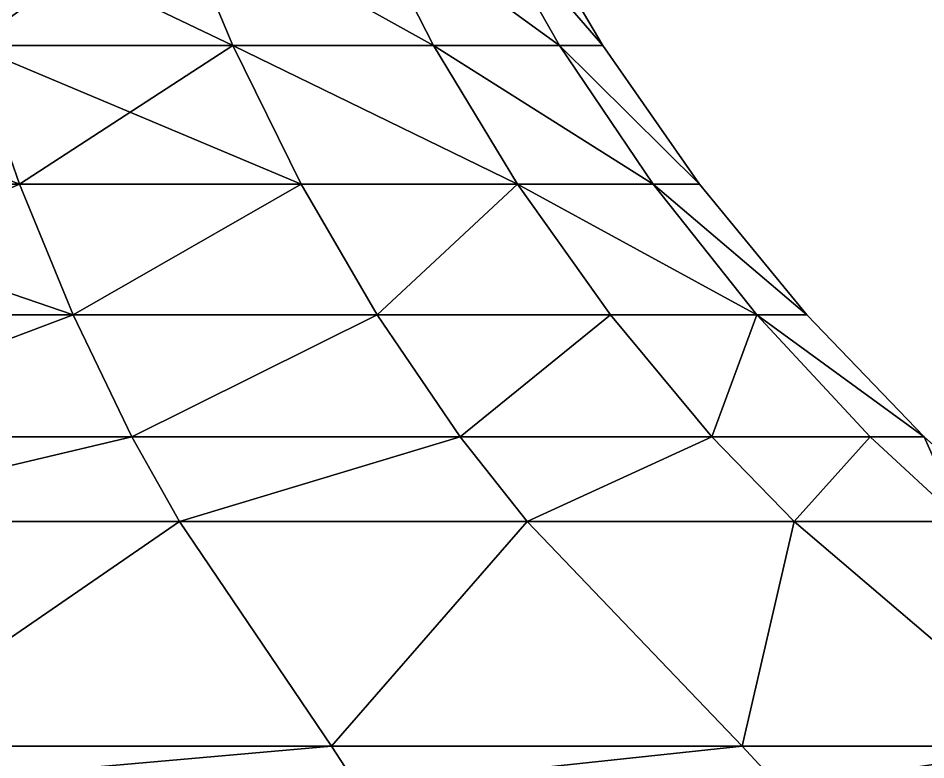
# Model space of a CAD drawing. Extents: x -16.8 to 16.8, y -22.2 to 0.1.
# Drawn here: x 5.48 to 12.81, y -16.8 to -10.82 of the extents above; entities that cross this region are included whole.
import ezdxf

# ---------------------------------------------------------------- set-up
doc = ezdxf.new("R2010")
doc.units = 0
doc.header["$MEASUREMENT"] = 0
doc.layers.add('Puxador', color=7, linetype='CONTINUOUS')

msp = doc.modelspace()

# ---------------------------------------------------------------- meshes
at = {"layer": 'Puxador'}
mesh = msp.add_polyface(dxfattribs=at)
corners = [(5.0991, -11.0364, 8.8319), (6.721, -9.86, 6.721), (4.7525, -9.86, 8.2316), (7.2112, -11.0364, 7.2112)]
mesh.append_faces([[corners[k] for k in face] for face in [(0, 1, 2), (1, 0, 3)]], dxfattribs={"vtx0": -1})
mesh = msp.add_polyface(dxfattribs=at)
corners = [(7.2112, -11.0364, -7.2112), (4.7525, -9.86, -8.2316), (6.721, -9.86, -6.721), (5.0991, -11.0364, -8.8319)]
mesh.append_faces([[corners[k] for k in face] for face in [(0, 1, 2), (1, 0, 3)]], dxfattribs={"vtx0": -1})
mesh = msp.add_polyface(dxfattribs=at)
corners = [(6.721, -9.86, 6.721), (8.8319, -11.0364, 5.0991), (8.2316, -9.86, 4.7525), (7.2112, -11.0364, 7.2112)]
mesh.append_faces([[corners[k] for k in face] for face in [(0, 1, 2), (1, 0, 3)]], dxfattribs={"vtx0": -1})
mesh = msp.add_polyface(dxfattribs=at)
corners = [(6.721, -9.86, -6.721), (8.8319, -11.0364, -5.0991), (7.2112, -11.0364, -7.2112), (8.2316, -9.86, -4.7525)]
mesh.append_faces([[corners[k] for k in face] for face in [(0, 1, 2), (1, 0, 3)]], dxfattribs={"vtx0": -1})
mesh = msp.add_polyface(dxfattribs=at)
corners = [(8.2316, -9.86, 4.7525), (9.8507, -11.0364, 2.6395), (9.1811, -9.86, 2.4601), (8.8319, -11.0364, 5.0991)]
mesh.append_faces([[corners[k] for k in face] for face in [(0, 1, 2), (1, 0, 3)]], dxfattribs={"vtx0": -1})
mesh = msp.add_polyface(dxfattribs=at)
corners = [(8.2316, -9.86, -4.7525), (9.8507, -11.0364, -2.6395), (8.8319, -11.0364, -5.0991), (9.1811, -9.86, -2.4601)]
mesh.append_faces([[corners[k] for k in face] for face in [(0, 1, 2), (1, 0, 3)]], dxfattribs={"vtx0": -1})
mesh = msp.add_polyface(dxfattribs=at)
corners = [(9.1811, -9.86, 2.4601), (10.1982, -11.0364), (9.505, -9.86), (9.8507, -11.0364, 2.6395)]
mesh.append_faces([[corners[k] for k in face] for face in [(0, 1, 2), (1, 0, 3)]], dxfattribs={"vtx0": -1})
mesh = msp.add_polyface(dxfattribs=at)
corners = [(9.1811, -9.86, -2.4601), (10.1982, -11.0364), (9.8507, -11.0364, -2.6395), (9.505, -9.86)]
mesh.append_faces([[corners[k] for k in face] for face in [(0, 1, 2), (1, 0, 3)]], dxfattribs={"vtx0": -1})
mesh = msp.add_polyface(dxfattribs=at)
corners = [(2.842, -12.1555, 10.6065), (5.0991, -11.0364, 8.8319), (2.6395, -11.0364, 9.8507), (5.4903, -12.1555, 9.5095)]
mesh.append_faces([[corners[k] for k in face] for face in [(0, 1, 2), (1, 0, 3)]], dxfattribs={"vtx0": -1})
mesh = msp.add_polyface(dxfattribs=at)
corners = [(5.4903, -12.1555, -9.5095), (2.6395, -11.0364, -9.8507), (5.0991, -11.0364, -8.8319), (2.842, -12.1555, -10.6065)]
mesh.append_faces([[corners[k] for k in face] for face in [(0, 1, 2), (1, 0, 3)]], dxfattribs={"vtx0": -1})
mesh = msp.add_polyface(dxfattribs=at)
corners = [(5.4903, -12.1555, 9.5095), (7.2112, -11.0364, 7.2112), (5.0991, -11.0364, 8.8319), (7.7645, -12.1555, 7.7645)]
mesh.append_faces([[corners[k] for k in face] for face in [(0, 1, 2), (1, 0, 3)]], dxfattribs={"vtx0": -1})
mesh = msp.add_polyface(dxfattribs=at)
corners = [(7.7645, -12.1555, -7.7645), (5.0991, -11.0364, -8.8319), (7.2112, -11.0364, -7.2112), (5.4903, -12.1555, -9.5095)]
mesh.append_faces([[corners[k] for k in face] for face in [(0, 1, 2), (1, 0, 3)]], dxfattribs={"vtx0": -1})
mesh = msp.add_polyface(dxfattribs=at)
corners = [(7.2112, -11.0364, 7.2112), (9.5095, -12.1555, 5.4903), (8.8319, -11.0364, 5.0991), (7.7645, -12.1555, 7.7645)]
mesh.append_faces([[corners[k] for k in face] for face in [(0, 1, 2), (1, 0, 3)]], dxfattribs={"vtx0": -1})
mesh = msp.add_polyface(dxfattribs=at)
corners = [(7.2112, -11.0364, -7.2112), (9.5095, -12.1555, -5.4903), (7.7645, -12.1555, -7.7645), (8.8319, -11.0364, -5.0991)]
mesh.append_faces([[corners[k] for k in face] for face in [(0, 1, 2), (1, 0, 3)]], dxfattribs={"vtx0": -1})
mesh = msp.add_polyface(dxfattribs=at)
corners = [(8.8319, -11.0364, 5.0991), (10.6065, -12.1555, 2.842), (9.8507, -11.0364, 2.6395), (9.5095, -12.1555, 5.4903)]
mesh.append_faces([[corners[k] for k in face] for face in [(0, 1, 2), (1, 0, 3)]], dxfattribs={"vtx0": -1})
mesh = msp.add_polyface(dxfattribs=at)
corners = [(8.8319, -11.0364, -5.0991), (10.6065, -12.1555, -2.842), (9.5095, -12.1555, -5.4903), (9.8507, -11.0364, -2.6395)]
mesh.append_faces([[corners[k] for k in face] for face in [(0, 1, 2), (1, 0, 3)]], dxfattribs={"vtx0": -1})
mesh = msp.add_polyface(dxfattribs=at)
corners = [(9.8507, -11.0364, 2.6395), (10.9806, -12.1555), (10.1982, -11.0364), (10.6065, -12.1555, 2.842)]
mesh.append_faces([[corners[k] for k in face] for face in [(0, 1, 2), (1, 0, 3)]], dxfattribs={"vtx0": -1})
mesh = msp.add_polyface(dxfattribs=at)
corners = [(9.8507, -11.0364, -2.6395), (10.9806, -12.1555), (10.6065, -12.1555, -2.842), (10.1982, -11.0364)]
mesh.append_faces([[corners[k] for k in face] for face in [(0, 1, 2), (1, 0, 3)]], dxfattribs={"vtx0": -1})
mesh = msp.add_polyface(dxfattribs=at)
corners = [(3.0664, -13.2104, 11.4439), (5.4903, -12.1555, 9.5095), (2.842, -12.1555, 10.6065), (5.9238, -13.2104, 10.2603)]
mesh.append_faces([[corners[k] for k in face] for face in [(0, 1, 2), (1, 0, 3)]], dxfattribs={"vtx0": -1})
mesh = msp.add_polyface(dxfattribs=at)
corners = [(5.9238, -13.2104, -10.2603), (2.842, -12.1555, -10.6065), (5.4903, -12.1555, -9.5095), (3.0664, -13.2104, -11.4439)]
mesh.append_faces([[corners[k] for k in face] for face in [(0, 1, 2), (1, 0, 3)]], dxfattribs={"vtx0": -1})
mesh = msp.add_polyface(dxfattribs=at)
corners = [(5.9238, -13.2104, 10.2603), (7.7645, -12.1555, 7.7645), (5.4903, -12.1555, 9.5095), (8.3775, -13.2104, 8.3775)]
mesh.append_faces([[corners[k] for k in face] for face in [(0, 1, 2), (1, 0, 3)]], dxfattribs={"vtx0": -1})
mesh = msp.add_polyface(dxfattribs=at)
corners = [(7.7645, -12.1555, -7.7645), (5.9238, -13.2104, -10.2603), (5.4903, -12.1555, -9.5095), (8.3775, -13.2104, -8.3775)]
mesh.append_faces([[corners[k] for k in face] for face in [(0, 1, 2), (1, 0, 3)]], dxfattribs={"vtx0": -1})
mesh = msp.add_polyface(dxfattribs=at)
corners = [(8.3775, -13.2104, 8.3775), (9.5095, -12.1555, 5.4903), (7.7645, -12.1555, 7.7645), (10.2603, -13.2104, 5.9238)]
mesh.append_faces([[corners[k] for k in face] for face in [(0, 1, 2), (1, 0, 3)]], dxfattribs={"vtx0": -1})
mesh = msp.add_polyface(dxfattribs=at)
corners = [(9.5095, -12.1555, -5.4903), (8.3775, -13.2104, -8.3775), (7.7645, -12.1555, -7.7645), (10.2603, -13.2104, -5.9238)]
mesh.append_faces([[corners[k] for k in face] for face in [(0, 1, 2), (1, 0, 3)]], dxfattribs={"vtx0": -1})
mesh = msp.add_polyface(dxfattribs=at)
corners = [(9.5095, -12.1555, 5.4903), (11.4439, -13.2104, 3.0664), (10.6065, -12.1555, 2.842), (10.2603, -13.2104, 5.9238)]
mesh.append_faces([[corners[k] for k in face] for face in [(0, 1, 2), (1, 0, 3)]], dxfattribs={"vtx0": -1})
mesh = msp.add_polyface(dxfattribs=at)
corners = [(9.5095, -12.1555, -5.4903), (11.4439, -13.2104, -3.0664), (10.2603, -13.2104, -5.9238), (10.6065, -12.1555, -2.842)]
mesh.append_faces([[corners[k] for k in face] for face in [(0, 1, 2), (1, 0, 3)]], dxfattribs={"vtx0": -1})
mesh = msp.add_polyface(dxfattribs=at)
corners = [(10.6065, -12.1555, 2.842), (11.8476, -13.2104), (10.9806, -12.1555), (11.4439, -13.2104, 3.0664)]
mesh.append_faces([[corners[k] for k in face] for face in [(0, 1, 2), (1, 0, 3)]], dxfattribs={"vtx0": -1})
mesh = msp.add_polyface(dxfattribs=at)
corners = [(10.6065, -12.1555, -2.842), (11.8476, -13.2104), (11.4439, -13.2104, -3.0664), (10.9806, -12.1555)]
mesh.append_faces([[corners[k] for k in face] for face in [(0, 1, 2), (1, 0, 3)]], dxfattribs={"vtx0": -1})
mesh = msp.add_polyface(dxfattribs=at)
corners = [(3.3113, -14.1948, 12.3579), (5.9238, -13.2104, 10.2603), (3.0664, -13.2104, 11.4439), (6.3969, -14.1948, 11.0798)]
mesh.append_faces([[corners[k] for k in face] for face in [(0, 1, 2), (1, 0, 3)]], dxfattribs={"vtx0": -1})
mesh = msp.add_polyface(dxfattribs=at)
corners = [(5.9238, -13.2104, -10.2603), (3.3113, -14.1948, -12.3579), (3.0664, -13.2104, -11.4439), (6.3969, -14.1948, -11.0798)]
mesh.append_faces([[corners[k] for k in face] for face in [(0, 1, 2), (1, 0, 3)]], dxfattribs={"vtx0": -1})
mesh = msp.add_polyface(dxfattribs=at)
corners = [(6.3969, -14.1948, 11.0798), (8.3775, -13.2104, 8.3775), (5.9238, -13.2104, 10.2603), (9.0466, -14.1948, 9.0466)]
mesh.append_faces([[corners[k] for k in face] for face in [(0, 1, 2), (1, 0, 3)]], dxfattribs={"vtx0": -1})
mesh = msp.add_polyface(dxfattribs=at)
corners = [(8.3775, -13.2104, -8.3775), (6.3969, -14.1948, -11.0798), (5.9238, -13.2104, -10.2603), (9.0466, -14.1948, -9.0466)]
mesh.append_faces([[corners[k] for k in face] for face in [(0, 1, 2), (1, 0, 3)]], dxfattribs={"vtx0": -1})
mesh = msp.add_polyface(dxfattribs=at)
corners = [(9.0466, -14.1948, 9.0466), (10.2603, -13.2104, 5.9238), (8.3775, -13.2104, 8.3775), (11.0798, -14.1948, 6.3969)]
mesh.append_faces([[corners[k] for k in face] for face in [(0, 1, 2), (1, 0, 3)]], dxfattribs={"vtx0": -1})
mesh = msp.add_polyface(dxfattribs=at)
corners = [(10.2603, -13.2104, -5.9238), (9.0466, -14.1948, -9.0466), (8.3775, -13.2104, -8.3775), (11.0798, -14.1948, -6.3969)]
mesh.append_faces([[corners[k] for k in face] for face in [(0, 1, 2), (1, 0, 3)]], dxfattribs={"vtx0": -1})
mesh = msp.add_polyface(dxfattribs=at)
corners = [(11.0798, -14.1948, 6.3969), (11.4439, -13.2104, 3.0664), (10.2603, -13.2104, 5.9238), (12.3579, -14.1948, 3.3113)]
mesh.append_faces([[corners[k] for k in face] for face in [(0, 1, 2), (1, 0, 3)]], dxfattribs={"vtx0": -1})
mesh = msp.add_polyface(dxfattribs=at)
corners = [(11.4439, -13.2104, -3.0664), (11.0798, -14.1948, -6.3969), (10.2603, -13.2104, -5.9238), (12.3579, -14.1948, -3.3113)]
mesh.append_faces([[corners[k] for k in face] for face in [(0, 1, 2), (1, 0, 3)]], dxfattribs={"vtx0": -1})
mesh = msp.add_polyface(dxfattribs=at)
corners = [(11.4439, -13.2104, 3.0664), (12.7939, -14.1948), (11.8476, -13.2104), (12.3579, -14.1948, 3.3113)]
mesh.append_faces([[corners[k] for k in face] for face in [(0, 1, 2), (1, 0, 3)]], dxfattribs={"vtx0": -1})
mesh = msp.add_polyface(dxfattribs=at)
corners = [(11.4439, -13.2104, -3.0664), (12.7939, -14.1948), (12.3579, -14.1948, -3.3113), (11.8476, -13.2104)]
mesh.append_faces([[corners[k] for k in face] for face in [(0, 1, 2), (1, 0, 3)]], dxfattribs={"vtx0": -1})
mesh = msp.add_polyface(dxfattribs=at)
corners = [(3.5099, -14.8779, 13.0991), (6.3969, -14.1948, 11.0798), (3.3113, -14.1948, 12.3579), (6.7806, -14.8779, 11.7443)]
mesh.append_faces([[corners[k] for k in face] for face in [(0, 1, 2), (1, 0, 3)]], dxfattribs={"vtx0": -1})
mesh = msp.add_polyface(dxfattribs=at)
corners = [(6.3969, -14.1948, -11.0798), (3.5099, -14.8779, -13.0991), (3.3113, -14.1948, -12.3579), (6.7806, -14.8779, -11.7443)]
mesh.append_faces([[corners[k] for k in face] for face in [(0, 1, 2), (1, 0, 3)]], dxfattribs={"vtx0": -1})
mesh = msp.add_polyface(dxfattribs=at)
corners = [(6.7806, -14.8779, 11.7443), (9.0466, -14.1948, 9.0466), (6.3969, -14.1948, 11.0798), (9.5892, -14.8779, 9.5892)]
mesh.append_faces([[corners[k] for k in face] for face in [(0, 1, 2), (1, 0, 3)]], dxfattribs={"vtx0": -1})
mesh = msp.add_polyface(dxfattribs=at)
corners = [(9.0466, -14.1948, -9.0466), (6.7806, -14.8779, -11.7443), (6.3969, -14.1948, -11.0798), (9.5892, -14.8779, -9.5892)]
mesh.append_faces([[corners[k] for k in face] for face in [(0, 1, 2), (1, 0, 3)]], dxfattribs={"vtx0": -1})
mesh = msp.add_polyface(dxfattribs=at)
corners = [(9.5892, -14.8779, 9.5892), (11.0798, -14.1948, 6.3969), (9.0466, -14.1948, 9.0466), (11.7443, -14.8779, 6.7806)]
mesh.append_faces([[corners[k] for k in face] for face in [(0, 1, 2), (1, 0, 3)]], dxfattribs={"vtx0": -1})
mesh = msp.add_polyface(dxfattribs=at)
corners = [(11.0798, -14.1948, -6.3969), (9.5892, -14.8779, -9.5892), (9.0466, -14.1948, -9.0466), (11.7443, -14.8779, -6.7806)]
mesh.append_faces([[corners[k] for k in face] for face in [(0, 1, 2), (1, 0, 3)]], dxfattribs={"vtx0": -1})
mesh = msp.add_polyface(dxfattribs=at)
corners = [(11.7443, -14.8779, 6.7806), (12.3579, -14.1948, 3.3113), (11.0798, -14.1948, 6.3969), (13.0991, -14.8779, 3.5099)]
mesh.append_faces([[corners[k] for k in face] for face in [(0, 1, 2), (1, 0, 3)]], dxfattribs={"vtx0": -1})
mesh = msp.add_polyface(dxfattribs=at)
corners = [(12.3579, -14.1948, -3.3113), (11.7443, -14.8779, -6.7806), (11.0798, -14.1948, -6.3969), (13.0991, -14.8779, -3.5099)]
mesh.append_faces([[corners[k] for k in face] for face in [(0, 1, 2), (1, 0, 3)]], dxfattribs={"vtx0": -1})
mesh = msp.add_polyface(dxfattribs=at)
corners = [(13.0991, -14.8779, 3.5099), (12.7939, -14.1948), (12.3579, -14.1948, 3.3113), (13.5611, -14.8779)]
mesh.append_faces([[corners[k] for k in face] for face in [(0, 1, 2), (1, 0, 3)]], dxfattribs={"vtx0": -1})
mesh = msp.add_polyface(dxfattribs=at)
corners = [(12.7939, -14.1948), (13.0991, -14.8779, -3.5099), (12.3579, -14.1948, -3.3113), (13.5611, -14.8779)]
mesh.append_faces([[corners[k] for k in face] for face in [(0, 1, 2), (1, 0, 3)]], dxfattribs={"vtx0": -1})
mesh = msp.add_polyface(dxfattribs=at)
corners = [(4.1454, -16.6895, 15.4708), (6.7806, -14.8779, 11.7443), (3.5099, -14.8779, 13.0991), (8.0083, -16.6895, 13.8708)]
mesh.append_faces([[corners[k] for k in face] for face in [(0, 1, 2), (1, 0, 3)]], dxfattribs={"vtx0": -1})
mesh = msp.add_polyface(dxfattribs=at)
corners = [(6.7806, -14.8779, -11.7443), (4.1454, -16.6895, -15.4708), (3.5099, -14.8779, -13.0991), (8.0083, -16.6895, -13.8708)]
mesh.append_faces([[corners[k] for k in face] for face in [(0, 1, 2), (1, 0, 3)]], dxfattribs={"vtx0": -1})
mesh = msp.add_polyface(dxfattribs=at)
corners = [(8.0083, -16.6895, 13.8708), (9.5892, -14.8779, 9.5892), (6.7806, -14.8779, 11.7443), (11.3254, -16.6895, 11.3254)]
mesh.append_faces([[corners[k] for k in face] for face in [(0, 1, 2), (1, 0, 3)]], dxfattribs={"vtx0": -1})
mesh = msp.add_polyface(dxfattribs=at)
corners = [(9.5892, -14.8779, -9.5892), (8.0083, -16.6895, -13.8708), (6.7806, -14.8779, -11.7443), (11.3254, -16.6895, -11.3254)]
mesh.append_faces([[corners[k] for k in face] for face in [(0, 1, 2), (1, 0, 3)]], dxfattribs={"vtx0": -1})
mesh = msp.add_polyface(dxfattribs=at)
corners = [(11.3254, -16.6895, 11.3254), (11.7443, -14.8779, 6.7806), (9.5892, -14.8779, 9.5892), (13.8708, -16.6895, 8.0083)]
mesh.append_faces([[corners[k] for k in face] for face in [(0, 1, 2), (1, 0, 3)]], dxfattribs={"vtx0": -1})
mesh = msp.add_polyface(dxfattribs=at)
corners = [(11.7443, -14.8779, -6.7806), (11.3254, -16.6895, -11.3254), (9.5892, -14.8779, -9.5892), (13.8708, -16.6895, -8.0083)]
mesh.append_faces([[corners[k] for k in face] for face in [(0, 1, 2), (1, 0, 3)]], dxfattribs={"vtx0": -1})
mesh = msp.add_polyface(dxfattribs=at)
corners = [(13.8708, -16.6895, 8.0083), (13.0991, -14.8779, 3.5099), (11.7443, -14.8779, 6.7806), (15.4708, -16.6895, 4.1454)]
mesh.append_faces([[corners[k] for k in face] for face in [(0, 1, 2), (1, 0, 3)]], dxfattribs={"vtx0": -1})
mesh = msp.add_polyface(dxfattribs=at)
corners = [(13.0991, -14.8779, -3.5099), (13.8708, -16.6895, -8.0083), (11.7443, -14.8779, -6.7806), (15.4708, -16.6895, -4.1454)]
mesh.append_faces([[corners[k] for k in face] for face in [(0, 1, 2), (1, 0, 3)]], dxfattribs={"vtx0": -1})
mesh = msp.add_polyface(dxfattribs=at)
corners = [(4.2571, -17.0208, 15.8878), (8.0083, -16.6895, 13.8708), (4.1454, -16.6895, 15.4708), (8.2241, -17.0208, 14.2446)]
mesh.append_faces([[corners[k] for k in face] for face in [(0, 1, 2), (1, 0, 3)]], dxfattribs={"vtx0": -1})
mesh = msp.add_polyface(dxfattribs=at)
corners = [(8.0083, -16.6895, -13.8708), (4.2571, -17.0208, -15.8878), (4.1454, -16.6895, -15.4708), (8.2241, -17.0208, -14.2446)]
mesh.append_faces([[corners[k] for k in face] for face in [(0, 1, 2), (1, 0, 3)]], dxfattribs={"vtx0": -1})
mesh = msp.add_polyface(dxfattribs=at)
corners = [(8.2241, -17.0208, 14.2446), (11.3254, -16.6895, 11.3254), (8.0083, -16.6895, 13.8708), (11.6307, -17.0208, 11.6307)]
mesh.append_faces([[corners[k] for k in face] for face in [(0, 1, 2), (1, 0, 3)]], dxfattribs={"vtx0": -1})
mesh = msp.add_polyface(dxfattribs=at)
corners = [(11.3254, -16.6895, -11.3254), (8.2241, -17.0208, -14.2446), (8.0083, -16.6895, -13.8708), (11.6307, -17.0208, -11.6307)]
mesh.append_faces([[corners[k] for k in face] for face in [(0, 1, 2), (1, 0, 3)]], dxfattribs={"vtx0": -1})
mesh = msp.add_polyface(dxfattribs=at)
corners = [(11.6307, -17.0208, 11.6307), (13.8708, -16.6895, 8.0083), (11.3254, -16.6895, 11.3254), (14.2446, -17.0208, 8.2241)]
mesh.append_faces([[corners[k] for k in face] for face in [(0, 1, 2), (1, 0, 3)]], dxfattribs={"vtx0": -1})
mesh = msp.add_polyface(dxfattribs=at)
corners = [(13.8708, -16.6895, -8.0083), (11.6307, -17.0208, -11.6307), (11.3254, -16.6895, -11.3254), (14.2446, -17.0208, -8.2241)]
mesh.append_faces([[corners[k] for k in face] for face in [(0, 1, 2), (1, 0, 3)]], dxfattribs={"vtx0": -1})

doc.saveas('drawing.dxf')
